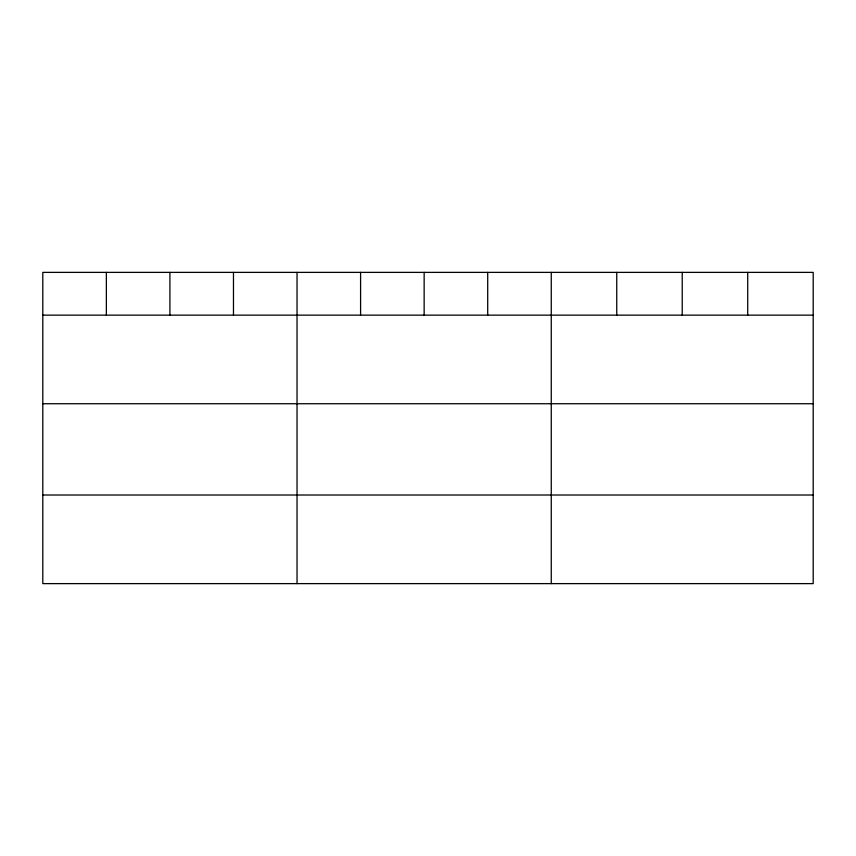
<?xml version="1.0" encoding="UTF-8"?>
<svg xmlns="http://www.w3.org/2000/svg" width="856" height="856" viewBox="0 0 856 856"><rect width="100%" height="100%" fill="white"/><g stroke="black" fill="none" stroke-linecap="round" stroke-linejoin="round"><path stroke-width="1.28" d="M813.2 315.136L813.2 583.621L42.8 583.621L42.8 272.379L813.2 272.379L813.2 315.136L42.8 315.136M42.8 403.732L813.2 403.732M42.8 495.014L813.2 495.014M747.716 272.379L747.716 315.136M682.232 272.379L682.232 315.136M616.748 272.379L616.748 315.136M551.264 272.379L551.264 583.621M487.706 272.379L487.706 315.136M424.148 272.379L424.148 315.136M360.59 272.379L360.59 315.136M297.032 272.379L297.032 583.621M233.474 272.379L233.474 315.136M169.916 272.379L169.916 315.136M106.358 272.379L106.358 315.136"/></g></svg>
